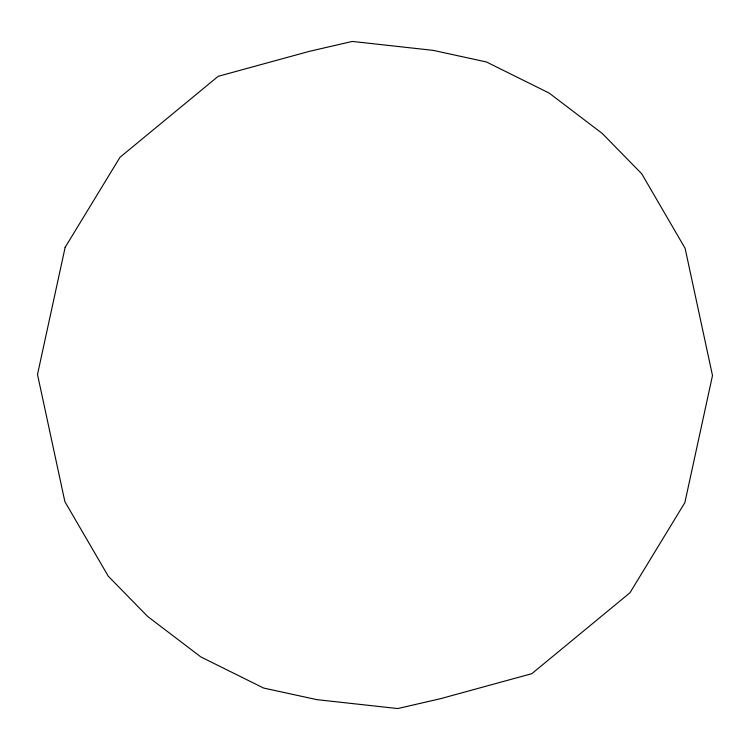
<?xml version="1.0" encoding="UTF-8"?>
<svg xmlns="http://www.w3.org/2000/svg" width="750" height="750" viewBox="0 0 750 750"><rect width="100%" height="100%" fill="white"/><g stroke="black" fill="none" stroke-linecap="round" stroke-linejoin="round"><path stroke-width="1.12" d="M65.147 247.35L37.5 374.475L64.894 501.684L108.281 576.225L147.656 616.462L200.822 656.916L263.597 688.041L316.819 699.637L397.697 708.562L440.644 698.653L531.825 673.678L630 592.725L684.853 502.65L712.5 375.525L685.106 248.316L641.719 173.775L602.344 133.537L549.178 93.084L486.403 61.959L433.181 50.362L352.303 41.438L309.356 51.347L218.175 76.322L120 157.275L65.147 247.35"/></g></svg>
